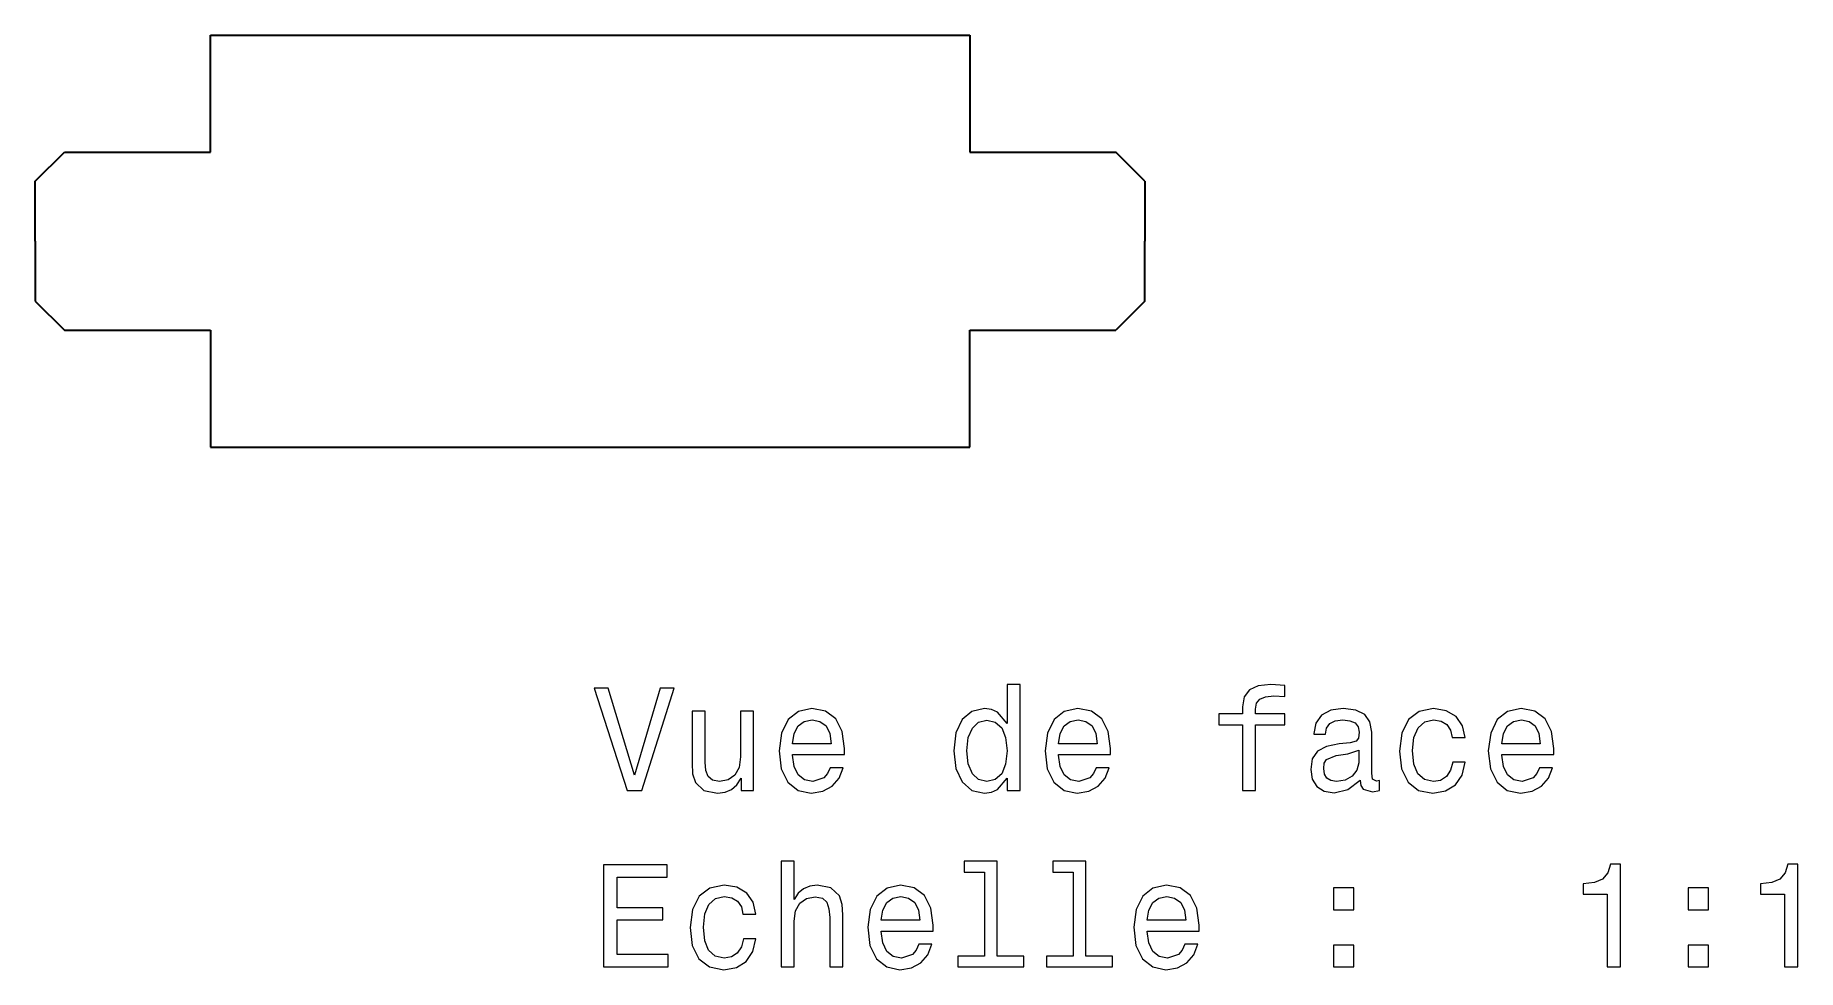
# Model space of a CAD drawing. Extents: x 129.5 to 189.9, y 80.1 to 112.1.
import ezdxf

# ---------------------------------------------------------------- set-up
doc = ezdxf.new("R2010")
doc.units = 0

msp = doc.modelspace()

# ---------------------------------------------------------------- linework, layer by layer
at = {"color": 7, "lineweight": 35}
for p, q in [((135.5, 112.050003), (161.5, 112.050003)), ((135.5, 97.949997), (161.5, 97.949997))]:
    msp.add_line(p, q, dxfattribs=at)
at = {"color": 7, "lineweight": 35, "ltscale": 0.1}
for p, q in [((135.5, 108.050003), (135.5, 112.050003)), ((161.5, 112.050003), (161.5, 108.050003)), ((135.5, 101.949997), (135.5, 97.949997)), ((161.5, 97.949997), (161.5, 101.949997))]:
    msp.add_line(p, q, dxfattribs=at)
at = {"color": 7, "lineweight": 35, "ltscale": 0.035355}
for p, q in [((129.5, 107.050003), (130.5, 108.050003)), ((167.5, 107.050003), (166.5, 108.050003)), ((129.5, 102.949997), (130.5, 101.949997)), ((167.5, 102.949997), (166.5, 101.949997))]:
    msp.add_line(p, q, dxfattribs=at)
at = {"color": 7, "lineweight": 35, "ltscale": 0.125}
for p, q in [((130.5, 108.050003), (135.5, 108.050003)), ((161.5, 108.050003), (166.5, 108.050003)), ((130.5, 101.949997), (135.5, 101.949997)), ((161.5, 101.949997), (166.5, 101.949997))]:
    msp.add_line(p, q, dxfattribs=at)
at = {"color": 7, "lineweight": 35, "ltscale": 0.05125}
for p, q in [((129.5, 105), (129.5, 107.050003)), ((167.5, 107.050003), (167.5, 105)), ((129.5, 105), (129.5, 102.949997)), ((167.5, 102.949997), (167.5, 105))]:
    msp.add_line(p, q, dxfattribs=at)
at = {"color": 7, "lineweight": 13}
for points in [[(150.895538, 89.698418), (150.018005, 86.717873), (149.11528, 89.698418), (148.636169, 89.698418), (149.765854, 86.193375), (150.270172, 86.193375), (151.374634, 89.698418)], [(162.782425, 86.611961), (162.782425, 86.193375), (163.226227, 86.193375), (163.226227, 89.814415), (162.78746, 89.814415), (162.78746, 88.488045), (162.44957, 88.87133), (162.242798, 88.962105), (162.005768, 88.997406), (161.577087, 88.896545), (161.244232, 88.61412), (161.027374, 88.160233), (160.951736, 87.550003), (161.027374, 86.939774), (161.244232, 86.480835), (161.577087, 86.193375), (162.005768, 86.097557), (162.242798, 86.132858), (162.454605, 86.223633)], [(170.841492, 88.432571), (170.841492, 86.193375), (171.285309, 86.193375), (171.285309, 88.432571), (172.293945, 88.432571), (172.293945, 88.810806), (171.285309, 88.810806), (171.285309, 88.977234), (171.320602, 89.178963), (171.4366, 89.315132), (171.633286, 89.395821), (171.91571, 89.426086), (172.293945, 89.405914), (172.293945, 89.7892), (171.81485, 89.814415), (171.381134, 89.76902), (171.078537, 89.632858), (170.896973, 89.395821), (170.841492, 89.05793), (170.841492, 88.810806), (170.029541, 88.810806), (170.029541, 88.432571)], [(154.097977, 88.901588), (153.654175, 88.901588), (153.654175, 87.338188), (153.603745, 86.975075), (153.457489, 86.71283), (153.230545, 86.551445), (152.932999, 86.501015), (152.695969, 86.541359), (152.544662, 86.662392), (152.458939, 86.869164), (152.438766, 87.161674), (152.438766, 88.901588), (151.994965, 88.901588), (151.994965, 87.12133), (152.010086, 86.76326), (152.105911, 86.465706), (152.398422, 86.193375), (152.867432, 86.097557), (153.119598, 86.132858), (153.336456, 86.223633), (153.523056, 86.379974), (153.674347, 86.606918), (153.674347, 86.193375), (154.097977, 86.193375)], [(155.434433, 87.418877), (157.209656, 87.418877), (157.214691, 87.625648), (157.134003, 88.20562), (156.912109, 88.639343), (156.559082, 88.901588), (156.090057, 88.997406), (155.631119, 88.896545), (155.278091, 88.61412), (155.051147, 88.15519), (154.970459, 87.550003), (155.046112, 86.929688), (155.273056, 86.475792), (155.621033, 86.193375), (156.074921, 86.097557), (156.468292, 86.163116), (156.791061, 86.334587), (157.028091, 86.606918), (157.164261, 86.970032), (156.72551, 86.970032), (156.63472, 86.768303), (156.503601, 86.617004), (156.130402, 86.495972), (155.842941, 86.551445), (155.626083, 86.727959), (155.484863, 87.015419), (155.434433, 87.403748)], [(164.542511, 87.418877), (166.317719, 87.418877), (166.322769, 87.625648), (166.242081, 88.20562), (166.020172, 88.639343), (165.667145, 88.901588), (165.19812, 88.997406), (164.739197, 88.896545), (164.386169, 88.61412), (164.159225, 88.15519), (164.078537, 87.550003), (164.154175, 86.929688), (164.381119, 86.475792), (164.729111, 86.193375), (165.182999, 86.097557), (165.57637, 86.163116), (165.899139, 86.334587), (166.136169, 86.606918), (166.272339, 86.970032), (165.833572, 86.970032), (165.742798, 86.768303), (165.611664, 86.617004), (165.23848, 86.495972), (164.951004, 86.551445), (164.734146, 86.727959), (164.592941, 87.015419), (164.542511, 87.403748)], [(174.871033, 86.546402), (174.871033, 86.531273), (174.896255, 86.359802), (174.971909, 86.238762), (175.289627, 86.142944), (175.536743, 86.183289), (175.536743, 86.52623), (175.430832, 86.511101), (175.289627, 86.57666), (175.264404, 86.778389), (175.264404, 88.180405), (175.203888, 88.538475), (175.027374, 88.790634), (174.719742, 88.941933), (174.286026, 88.997406), (173.862396, 88.93689), (173.549713, 88.765419), (173.353027, 88.498131), (173.28746, 88.145103), (173.28746, 88.114845), (173.685883, 88.114845), (173.721176, 88.32666), (173.832138, 88.477959), (174.013687, 88.568733), (174.270889, 88.604034), (174.518005, 88.578819), (174.694519, 88.503174), (174.80043, 88.372047), (174.835739, 88.190491), (174.815567, 87.978676), (174.734863, 87.872772), (174.533142, 87.822334), (174.154907, 87.78199), (173.721176, 87.691216), (173.413544, 87.529831), (173.231995, 87.277672), (173.176514, 86.904472), (173.226944, 86.571617), (173.383286, 86.324501), (173.635452, 86.168159), (173.983429, 86.112686), (174.452454, 86.21859)], [(178.023056, 88.003891), (178.461823, 88.003891), (178.371033, 88.407349), (178.154175, 88.725075), (177.816284, 88.921761), (177.377518, 88.997406), (176.893372, 88.896545), (176.525208, 88.61412), (176.293228, 88.15519), (176.21254, 87.539917), (176.288177, 86.929688), (176.515137, 86.475792), (176.873199, 86.193375), (177.362396, 86.097557), (177.796112, 86.173203), (178.134003, 86.385017), (178.365997, 86.717873), (178.466858, 87.161674), (178.043228, 87.161674), (177.967575, 86.879257), (177.82637, 86.667435), (177.624634, 86.536316), (177.377518, 86.495972), (177.069885, 86.561531), (176.847977, 86.76326), (176.711823, 87.091072), (176.666428, 87.555046), (176.711823, 88.008934), (176.853027, 88.336746), (177.079971, 88.538475), (177.377518, 88.609077), (177.639771, 88.56369), (177.836456, 88.447701), (177.967575, 88.256058)], [(179.722626, 87.418877), (181.497833, 87.418877), (181.502884, 87.625648), (181.42218, 88.20562), (181.200287, 88.639343), (180.84726, 88.901588), (180.378235, 88.997406), (179.919312, 88.896545), (179.566284, 88.61412), (179.33934, 88.15519), (179.258636, 87.550003), (179.33429, 86.929688), (179.561234, 86.475792), (179.909225, 86.193375), (180.363113, 86.097557), (180.756485, 86.163116), (181.079254, 86.334587), (181.316284, 86.606918), (181.452454, 86.970032), (181.013687, 86.970032), (180.922913, 86.768303), (180.791779, 86.617004), (180.418579, 86.495972), (180.131119, 86.551445), (179.914261, 86.727959), (179.773056, 87.015419), (179.722626, 87.403748)], [(155.434433, 87.792076), (155.489914, 88.14006), (155.626083, 88.397263), (155.832855, 88.553604), (156.105194, 88.609077), (156.372482, 88.553604), (156.579254, 88.397263), (156.705338, 88.14006), (156.750717, 87.792076)], [(162.081406, 88.598991), (162.373917, 88.528389), (162.595825, 88.331703), (162.726944, 88.003891), (162.777374, 87.550003), (162.726944, 87.091072), (162.595825, 86.76326), (162.373917, 86.561531), (162.081406, 86.495972), (161.804031, 86.561531), (161.592224, 86.76326), (161.451004, 87.096115), (161.405624, 87.550003), (161.451004, 87.998848), (161.592224, 88.32666), (161.804031, 88.528389)], [(164.542511, 87.792076), (164.597977, 88.14006), (164.734146, 88.397263), (164.940918, 88.553604), (165.213257, 88.609077), (165.480545, 88.553604), (165.687317, 88.397263), (165.8134, 88.14006), (165.858795, 87.792076)], [(179.722626, 87.792076), (179.778091, 88.14006), (179.914261, 88.397263), (180.121033, 88.553604), (180.393372, 88.609077), (180.66066, 88.553604), (180.867432, 88.397263), (180.993515, 88.14006), (181.03891, 87.792076)], [(174.820602, 87.141502), (174.760086, 86.879257), (174.598709, 86.677521), (174.356628, 86.546402), (174.059082, 86.501015), (173.867432, 86.52623), (173.731262, 86.606918), (173.645538, 86.748131), (173.620316, 86.944817), (173.640488, 87.12133), (173.721176, 87.247406), (174.043945, 87.388618), (174.452454, 87.449135), (174.820602, 87.570175)], [(148.958939, 80.146545), (151.177948, 80.146545), (151.177948, 80.570175), (149.422913, 80.570175), (149.422913, 81.755333), (150.986313, 81.755333), (150.986313, 82.17392), (149.422913, 82.17392), (149.422913, 83.222916), (151.137604, 83.222916), (151.137604, 83.646545), (148.958939, 83.646545)], [(155.046112, 80.146545), (155.489914, 80.146545), (155.489914, 81.709946), (155.535309, 82.068016), (155.681549, 82.330261), (155.908508, 82.491646), (156.21109, 82.552162), (156.453171, 82.501732), (156.604462, 82.365562), (156.680115, 82.138618), (156.705338, 81.836029), (156.705338, 80.146545), (157.149139, 80.146545), (157.149139, 81.926804), (157.128967, 82.284874), (157.038177, 82.582428), (156.740631, 82.854759), (156.276657, 82.950577), (156.02449, 82.915276), (155.807632, 82.819458), (155.626083, 82.668159), (155.489914, 82.461388), (155.489914, 83.767586), (155.046112, 83.767586)], [(162.000717, 83.394386), (162.000717, 80.519745), (161.087891, 80.519745), (161.087891, 80.146545), (163.35231, 80.146545), (163.35231, 80.519745), (162.444519, 80.519745), (162.444519, 83.767586), (161.304749, 83.767586), (161.304749, 83.394386)], [(165.036743, 83.394386), (165.036743, 80.519745), (164.123917, 80.519745), (164.123917, 80.146545), (166.388336, 80.146545), (166.388336, 80.519745), (165.480545, 80.519745), (165.480545, 83.767586), (164.340775, 83.767586), (164.340775, 83.394386)], [(183.323486, 80.146545), (183.78241, 80.146545), (183.78241, 83.671761), (183.439484, 83.671761), (183.348694, 83.364128), (183.167145, 83.157349), (182.889771, 83.036316), (182.506485, 82.995972), (182.506485, 82.637901), (183.323486, 82.637901)], [(189.395538, 80.146545), (189.854462, 80.146545), (189.854462, 83.671761), (189.51152, 83.671761), (189.420746, 83.364128), (189.239197, 83.157349), (188.961807, 83.036316), (188.578522, 82.995972), (188.578522, 82.637901), (189.395538, 82.637901)], [(153.734863, 81.957062), (154.17363, 81.957062), (154.082855, 82.360519), (153.865997, 82.678246), (153.528091, 82.874931), (153.08934, 82.950577), (152.605194, 82.849716), (152.23703, 82.567291), (152.005051, 82.10836), (151.924347, 81.493088), (152, 80.882858), (152.226944, 80.428963), (152.585022, 80.146545), (153.074203, 80.050728), (153.507919, 80.126373), (153.845825, 80.338188), (154.077805, 80.671043), (154.17868, 81.114845), (153.755051, 81.114845), (153.679398, 80.832428), (153.538177, 80.620605), (153.336456, 80.489487), (153.08934, 80.449142), (152.781708, 80.514702), (152.559799, 80.716431), (152.42363, 81.044243), (152.378235, 81.508217), (152.42363, 81.962105), (152.564835, 82.289917), (152.791794, 82.491646), (153.08934, 82.562248), (153.351578, 82.516861), (153.548279, 82.400871), (153.679398, 82.209229)], [(158.470459, 81.372047), (160.245682, 81.372047), (160.250717, 81.578819), (160.170029, 82.158791), (159.94812, 82.592514), (159.595108, 82.854759), (159.126083, 82.950577), (158.667145, 82.849716), (158.314117, 82.567291), (158.087173, 82.10836), (158.006485, 81.503174), (158.082138, 80.882858), (158.309082, 80.428963), (158.657059, 80.146545), (159.110947, 80.050728), (159.504318, 80.116287), (159.827087, 80.287758), (160.064117, 80.560089), (160.200287, 80.923203), (159.761536, 80.923203), (159.670746, 80.721474), (159.539627, 80.570175), (159.166428, 80.449142), (158.878967, 80.504616), (158.662109, 80.681129), (158.520889, 80.96859), (158.470459, 81.356918)], [(167.578537, 81.372047), (169.353745, 81.372047), (169.358795, 81.578819), (169.278107, 82.158791), (169.056198, 82.592514), (168.703171, 82.854759), (168.234146, 82.950577), (167.775223, 82.849716), (167.422195, 82.567291), (167.195251, 82.10836), (167.114548, 81.503174), (167.190201, 80.882858), (167.417145, 80.428963), (167.765137, 80.146545), (168.219025, 80.050728), (168.612396, 80.116287), (168.935165, 80.287758), (169.172195, 80.560089), (169.30835, 80.923203), (168.869598, 80.923203), (168.778824, 80.721474), (168.64769, 80.570175), (168.27449, 80.449142), (167.98703, 80.504616), (167.770172, 80.681129), (167.628967, 80.96859), (167.578537, 81.356918)], [(173.958221, 82.103317), (174.654175, 82.103317), (174.654175, 82.854759), (173.958221, 82.854759)], [(186.102295, 82.103317), (186.798264, 82.103317), (186.798264, 82.854759), (186.102295, 82.854759)], [(158.470459, 81.745247), (158.52594, 82.093231), (158.662109, 82.350433), (158.868881, 82.506775), (159.141205, 82.562248), (159.408508, 82.506775), (159.61528, 82.350433), (159.741348, 82.093231), (159.786743, 81.745247)], [(167.578537, 81.745247), (167.634003, 82.093231), (167.770172, 82.350433), (167.976944, 82.506775), (168.249283, 82.562248), (168.516571, 82.506775), (168.723343, 82.350433), (168.849426, 82.093231), (168.894806, 81.745247)], [(173.958221, 80.146545), (174.654175, 80.146545), (174.654175, 80.897987), (173.958221, 80.897987)], [(186.102295, 80.146545), (186.798264, 80.146545), (186.798264, 80.897987), (186.102295, 80.897987)]]:
    msp.add_lwpolyline(points, close=True, dxfattribs=at)

doc.saveas('drawing.dxf')
